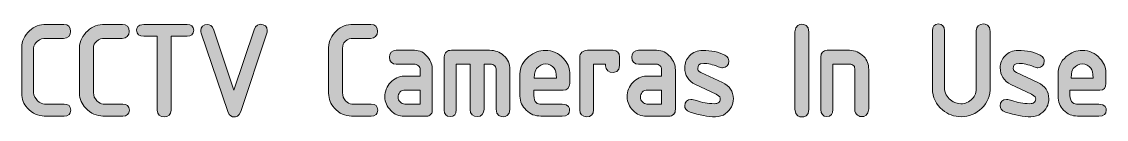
# Model space of a CAD drawing. Header units: inches. Extents: x 29 to 221, y -190 to -34.
# Drawn here: x 28.9 to 220.9, y -163.5 to -147 of the extents above; entities that cross this region are included whole.
import ezdxf

# ---------------------------------------------------------------- set-up
doc = ezdxf.new("R2010")
doc.units = ezdxf.units.IN
doc.header["$MEASUREMENT"] = 0
doc.layers.add('Layer 1', color=7, linetype='Continuous')

# ---------------------------------------------------------------- blocks, each defined once
blk = doc.blocks.new('block 3')
at = {"layer": 'Layer 1', "true_color": 0xffffff}
h = blk.add_hatch(color=7, dxfattribs=at)
h.dxf.hatch_style = 2
edge = h.paths.add_edge_path()
edge.add_spline(control_points=[(32.93, -163.34), (31.87, -163.34), (30.83, -162.9), (29.92, -161.9), (29.29, -161.2), (28.93, -160.36), (28.93, -159.29), (28.93, -159.29), (28.93, -151.19), (28.93, -151.19), (28.93, -150.05), (29.43, -149.08), (30.32, -148.24), (31.14, -147.47), (32.15, -147.11), (33.24, -147.11), (33.24, -147.11), (36.41, -147.11), (36.41, -147.11), (37.13, -147.11), (37.57, -147.6), (37.57, -148.34), (37.57, -149.08), (37.11, -149.58), (36.34, -149.58), (36.34, -149.58), (33.23, -149.58), (33.23, -149.58), (32.75, -149.58), (32.15, -149.7), (31.68, -150.14), (31.35, -150.45), (31.04, -150.77), (31.04, -151.31), (31.04, -151.31), (31.04, -159.2), (31.04, -159.2), (31.04, -159.75), (31.36, -160.22), (31.73, -160.62), (32.11, -161.02), (32.62, -161.22), (32.99, -161.22), (32.99, -161.22), (36.47, -161.22), (36.47, -161.22), (37.18, -161.22), (37.61, -161.58), (37.61, -162.3), (37.61, -163), (37.18, -163.34), (36.46, -163.34), (36.46, -163.34), (32.93, -163.34), (32.93, -163.34)], knot_values=[0, 0, 0, 0, 1, 1, 1, 2, 2, 2, 3, 3, 3, 4, 4, 4, 5, 5, 5, 6, 6, 6, 7, 7, 7, 8, 8, 8, 9, 9, 9, 10, 10, 10, 11, 11, 11, 12, 12, 12, 13, 13, 13, 14, 14, 14, 15, 15, 15, 16, 16, 16, 17, 17, 17, 18, 18, 18, 18], degree=3, periodic=1)
h = blk.add_hatch(color=7, dxfattribs=at)
h.dxf.hatch_style = 2
edge = h.paths.add_edge_path()
edge.add_spline(control_points=[(43.31, -163.34), (42.24, -163.34), (41.13, -162.9), (40.23, -161.9), (39.6, -161.2), (39.16, -160.36), (39.16, -159.29), (39.16, -159.29), (39.16, -151.19), (39.16, -151.19), (39.16, -150.05), (39.73, -149.08), (40.62, -148.24), (41.44, -147.47), (42.53, -147.11), (43.62, -147.11), (43.62, -147.11), (46.78, -147.11), (46.78, -147.11), (47.51, -147.11), (47.95, -147.6), (47.95, -148.34), (47.95, -149.08), (47.49, -149.58), (46.72, -149.58), (46.72, -149.58), (43.61, -149.58), (43.61, -149.58), (43.13, -149.58), (42.63, -149.7), (42.16, -150.14), (41.83, -150.45), (41.63, -150.77), (41.63, -151.31), (41.63, -151.31), (41.63, -159.2), (41.63, -159.2), (41.63, -159.75), (41.84, -160.22), (42.21, -160.62), (42.59, -161.02), (42.99, -161.22), (43.37, -161.22), (43.37, -161.22), (46.84, -161.22), (46.84, -161.22), (47.56, -161.22), (47.99, -161.58), (47.99, -162.3), (47.99, -163), (47.56, -163.34), (46.83, -163.34), (46.83, -163.34), (43.31, -163.34), (43.31, -163.34)], knot_values=[0, 0, 0, 0, 1, 1, 1, 2, 2, 2, 3, 3, 3, 4, 4, 4, 5, 5, 5, 6, 6, 6, 7, 7, 7, 8, 8, 8, 9, 9, 9, 10, 10, 10, 11, 11, 11, 12, 12, 12, 13, 13, 13, 14, 14, 14, 15, 15, 15, 16, 16, 16, 17, 17, 17, 18, 18, 18, 18], degree=3, periodic=1)
h = blk.add_hatch(color=7, dxfattribs=at)
h.dxf.hatch_style = 2
edge = h.paths.add_edge_path()
edge.add_spline(control_points=[(54.15, -163.5), (53.43, -163.5), (52.92, -163.05), (52.92, -162.3), (52.92, -162.3), (52.92, -149.22), (52.92, -149.22), (52.92, -149.22), (50.54, -149.22), (50.54, -149.22), (49.74, -149.22), (49.26, -148.87), (49.26, -148.13), (49.26, -147.8), (49.38, -147.11), (50.56, -147.11), (50.56, -147.11), (58.22, -147.11), (58.22, -147.11), (58.94, -147.11), (59.37, -147.44), (59.37, -148.16), (59.37, -148.88), (58.95, -149.22), (58.24, -149.22), (58.24, -149.22), (55.39, -149.22), (55.39, -149.22), (55.39, -149.22), (55.39, -162.28), (55.39, -162.28), (55.39, -163.05), (54.87, -163.5), (54.15, -163.5)], knot_values=[0, 0, 0, 0, 1, 1, 1, 2, 2, 2, 3, 3, 3, 4, 4, 4, 5, 5, 5, 6, 6, 6, 7, 7, 7, 8, 8, 8, 9, 9, 9, 10, 10, 10, 11, 11, 11, 11], degree=3, periodic=1)
h = blk.add_hatch(color=7, dxfattribs=at)
h.dxf.hatch_style = 2
edge = h.paths.add_edge_path()
edge.add_spline(control_points=[(66.51, -163.5), (66.16, -163.5), (65.67, -163.34), (65.4, -162.55), (65.4, -162.55), (60.72, -148.68), (60.72, -148.68), (60.66, -148.51), (60.63, -148.35), (60.63, -148.21), (60.63, -147.54), (61.09, -147.14), (61.85, -147.14), (62.2, -147.14), (62.67, -147.31), (62.94, -148.13), (62.94, -148.13), (66.49, -158.74), (66.49, -158.74), (66.49, -158.74), (70.09, -148.05), (70.09, -148.05), (70.37, -147.22), (70.91, -147.09), (71.21, -147.09), (71.94, -147.09), (72.38, -147.51), (72.38, -148.22), (72.38, -148.39), (72.34, -148.59), (72.27, -148.82), (72.27, -148.82), (67.71, -162.52), (67.71, -162.52), (67.43, -163.37), (66.84, -163.5), (66.51, -163.5)], knot_values=[0, 0, 0, 0, 1, 1, 1, 2, 2, 2, 3, 3, 3, 4, 4, 4, 5, 5, 5, 6, 6, 6, 7, 7, 7, 8, 8, 8, 9, 9, 9, 10, 10, 10, 11, 11, 11, 12, 12, 12, 12], degree=3, periodic=1)
h = blk.add_hatch(color=7, dxfattribs=at)
h.dxf.hatch_style = 2
edge = h.paths.add_edge_path()
edge.add_spline(control_points=[(87.28, -163.34), (86.21, -163.34), (85.16, -162.9), (84.26, -161.9), (83.63, -161.2), (83.26, -160.36), (83.26, -159.29), (83.26, -159.29), (83.26, -151.19), (83.26, -151.19), (83.26, -150.05), (83.76, -149.08), (84.65, -148.24), (85.47, -147.47), (86.49, -147.11), (87.59, -147.11), (87.59, -147.11), (90.75, -147.11), (90.75, -147.11), (91.48, -147.11), (91.91, -147.6), (91.91, -148.34), (91.91, -149.08), (91.45, -149.58), (90.69, -149.58), (90.69, -149.58), (87.58, -149.58), (87.58, -149.58), (87.1, -149.58), (86.66, -149.7), (86.19, -150.14), (85.86, -150.45), (85.72, -150.77), (85.72, -151.31), (85.72, -151.31), (85.72, -159.2), (85.72, -159.2), (85.72, -159.75), (85.88, -160.22), (86.24, -160.62), (86.62, -161.02), (86.96, -161.22), (87.34, -161.22), (87.34, -161.22), (90.81, -161.22), (90.81, -161.22), (91.53, -161.22), (91.95, -161.58), (91.95, -162.3), (91.95, -163), (91.52, -163.34), (90.8, -163.34), (90.8, -163.34), (87.28, -163.34), (87.28, -163.34)], knot_values=[0, 0, 0, 0, 1, 1, 1, 2, 2, 2, 3, 3, 3, 4, 4, 4, 5, 5, 5, 6, 6, 6, 7, 7, 7, 8, 8, 8, 9, 9, 9, 10, 10, 10, 11, 11, 11, 12, 12, 12, 13, 13, 13, 14, 14, 14, 15, 15, 15, 16, 16, 16, 17, 17, 17, 18, 18, 18, 18], degree=3, periodic=1)
h = blk.add_hatch(color=7, dxfattribs=at)
h.dxf.hatch_style = 2
edge = h.paths.add_edge_path()
edge.add_spline(control_points=[(167.04, -163.5), (166.68, -163.5), (165.81, -163.37), (165.81, -162.13), (165.81, -162.13), (165.81, -148.42), (165.81, -148.42), (165.81, -147.22), (166.68, -147.09), (167.04, -147.09), (167.4, -147.09), (168.27, -147.23), (168.27, -148.46), (168.27, -148.46), (168.27, -162.11), (168.27, -162.11), (168.27, -163.37), (167.4, -163.5), (167.04, -163.5)], knot_values=[0, 0, 0, 0, 1, 1, 1, 2, 2, 2, 3, 3, 3, 4, 4, 4, 5, 5, 5, 6, 6, 6, 6], degree=3, periodic=1)
h = blk.add_hatch(color=7, dxfattribs=at)
h.dxf.hatch_style = 2
edge = h.paths.add_edge_path()
edge.add_spline(control_points=[(195.23, -163.45), (194, -163.45), (192.87, -163.04), (191.91, -162.24), (190.76, -161.28), (190.15, -160.02), (190.15, -158.5), (190.15, -158.5), (190.15, -148.25), (190.15, -148.25), (190.15, -147.49), (190.47, -147.04), (191.17, -147.04), (191.92, -147.04), (192.26, -147.49), (192.26, -148.25), (192.26, -148.25), (192.26, -158.26), (192.26, -158.26), (192.26, -159.25), (192.7, -159.98), (193.35, -160.49), (193.94, -160.95), (194.58, -161.17), (195.19, -161.17), (195.95, -161.17), (196.59, -160.87), (197.21, -160.25), (197.7, -159.77), (197.91, -159.1), (197.91, -158.21), (197.91, -158.21), (197.91, -148.25), (197.91, -148.25), (197.91, -147.49), (198.42, -147.04), (199.15, -147.04), (199.5, -147.04), (200.38, -147.17), (200.38, -148.35), (200.38, -148.35), (200.38, -158.15), (200.38, -158.15), (200.38, -159.72), (199.87, -161), (198.89, -161.93), (197.84, -162.94), (196.6, -163.45), (195.23, -163.45)], knot_values=[0, 0, 0, 0, 1, 1, 1, 2, 2, 2, 3, 3, 3, 4, 4, 4, 5, 5, 5, 6, 6, 6, 7, 7, 7, 8, 8, 8, 9, 9, 9, 10, 10, 10, 11, 11, 11, 12, 12, 12, 13, 13, 13, 14, 14, 14, 15, 15, 15, 16, 16, 16, 16], degree=3, periodic=1)
h = blk.add_hatch(color=7, dxfattribs=at)
h.dxf.hatch_style = 2
edge = h.paths.add_edge_path()
edge.add_spline(control_points=[(96.62, -163.34), (95.73, -163.34), (94.93, -163.06), (94.25, -162.34), (93.57, -161.64), (93.22, -160.86), (93.22, -159.96), (93.22, -158.97), (93.55, -158.06), (94.21, -157.38), (94.86, -156.69), (95.69, -156.28), (96.66, -156.28), (96.66, -156.28), (99.48, -156.28), (99.48, -156.28), (99.48, -156.28), (99.48, -154.94), (99.48, -154.94), (99.48, -154.79), (99.36, -154.66), (99.14, -154.44), (98.91, -154.21), (98.66, -154.16), (98.39, -154.16), (98.39, -154.16), (95.21, -154.16), (95.21, -154.16), (94.48, -154.16), (94.04, -153.65), (94.04, -152.92), (94.04, -152.2), (94.48, -151.69), (95.21, -151.69), (95.21, -151.69), (98.43, -151.69), (98.43, -151.69), (99.44, -151.69), (100.15, -152.1), (100.79, -152.86), (101.4, -153.59), (101.6, -154.39), (101.6, -155.18), (101.6, -155.18), (101.6, -162.13), (101.6, -162.13), (101.6, -162.53), (101.6, -162.77), (101.38, -163.02), (101.14, -163.28), (100.93, -163.34), (100.55, -163.34), (100.55, -163.34), (96.62, -163.34), (96.62, -163.34)], knot_values=[0, 0, 0, 0, 1, 1, 1, 2, 2, 2, 3, 3, 3, 4, 4, 4, 5, 5, 5, 6, 6, 6, 7, 7, 7, 8, 8, 8, 9, 9, 9, 10, 10, 10, 11, 11, 11, 12, 12, 12, 13, 13, 13, 14, 14, 14, 15, 15, 15, 16, 16, 16, 17, 17, 17, 18, 18, 18, 18], degree=3, periodic=1)
edge = h.paths.add_edge_path()
edge.add_spline(control_points=[(96.87, -158.75), (96.41, -158.75), (96.09, -158.86), (95.89, -159.11), (95.66, -159.38), (95.55, -159.66), (95.55, -159.98), (95.55, -160.33), (95.66, -160.63), (95.91, -160.84), (96.16, -161.07), (96.43, -161.22), (96.72, -161.22), (96.72, -161.22), (99.48, -161.22), (99.48, -161.22), (99.48, -161.22), (99.48, -158.75), (99.48, -158.75), (99.48, -158.75), (96.87, -158.75), (96.87, -158.75)], knot_values=[0, 0, 0, 0, 1, 1, 1, 2, 2, 2, 3, 3, 3, 4, 4, 4, 5, 5, 5, 6, 6, 6, 7, 7, 7, 7], degree=3, periodic=1)
h = blk.add_hatch(color=7, dxfattribs=at)
h.dxf.hatch_style = 2
edge = h.paths.add_edge_path()
edge.add_spline(control_points=[(114.16, -163.46), (113.8, -163.46), (112.89, -163.33), (112.89, -162.12), (112.89, -162.12), (112.89, -155.24), (112.89, -155.24), (112.89, -154.87), (112.9, -154.67), (112.69, -154.47), (112.42, -154.22), (112.21, -154.16), (111.81, -154.16), (111.81, -154.16), (110.77, -154.16), (110.77, -154.16), (110.77, -154.16), (110.77, -162.13), (110.77, -162.13), (110.77, -162.94), (110.29, -163.43), (109.58, -163.43), (108.82, -163.43), (108.3, -162.97), (108.3, -162.2), (108.3, -162.2), (108.3, -154.16), (108.3, -154.16), (108.3, -154.16), (105.83, -154.16), (105.83, -154.16), (105.83, -154.16), (105.83, -162.25), (105.83, -162.25), (105.83, -163), (105.49, -163.44), (104.77, -163.44), (104.06, -163.44), (103.72, -163.02), (103.72, -162.3), (103.72, -162.3), (103.72, -152.86), (103.72, -152.86), (103.72, -152.51), (103.86, -152.2), (104.12, -151.95), (104.3, -151.78), (104.59, -151.69), (104.98, -151.69), (104.98, -151.69), (111.76, -151.69), (111.76, -151.69), (112.75, -151.69), (113.56, -152), (114.22, -152.61), (115, -153.31), (115.36, -154.15), (115.36, -155.08), (115.36, -155.08), (115.36, -162.15), (115.36, -162.15), (115.36, -163.33), (114.5, -163.46), (114.16, -163.46)], knot_values=[0, 0, 0, 0, 1, 1, 1, 2, 2, 2, 3, 3, 3, 4, 4, 4, 5, 5, 5, 6, 6, 6, 7, 7, 7, 8, 8, 8, 9, 9, 9, 10, 10, 10, 11, 11, 11, 12, 12, 12, 13, 13, 13, 14, 14, 14, 15, 15, 15, 16, 16, 16, 17, 17, 17, 18, 18, 18, 19, 19, 19, 20, 20, 20, 21, 21, 21, 21], degree=3, periodic=1)
h = blk.add_hatch(color=7, dxfattribs=at)
h.dxf.hatch_style = 2
edge = h.paths.add_edge_path()
edge.add_spline(control_points=[(120.81, -163.34), (119.87, -163.34), (118.94, -163.04), (118.23, -162.29), (117.56, -161.58), (117.12, -160.81), (117.12, -159.83), (117.12, -159.83), (117.12, -155.89), (117.12, -155.89), (117.12, -154.68), (117.72, -153.64), (118.71, -152.81), (119.57, -152.09), (120.58, -151.72), (121.61, -151.72), (122.85, -151.72), (123.96, -152.2), (124.82, -153.15), (125.53, -153.92), (125.94, -154.75), (125.94, -155.62), (125.94, -155.62), (125.94, -157.58), (125.94, -157.58), (125.94, -158.3), (125.48, -158.75), (124.79, -158.75), (124.79, -158.75), (119.59, -158.75), (119.59, -158.75), (119.59, -158.75), (119.59, -159.69), (119.59, -159.69), (119.59, -161.01), (120.26, -161.22), (120.85, -161.22), (120.85, -161.22), (124.61, -161.22), (124.61, -161.22), (125.79, -161.22), (125.92, -161.94), (125.92, -162.29), (125.92, -163), (125.43, -163.34), (124.62, -163.34), (124.62, -163.34), (120.81, -163.34), (120.81, -163.34)], knot_values=[0, 0, 0, 0, 1, 1, 1, 2, 2, 2, 3, 3, 3, 4, 4, 4, 5, 5, 5, 6, 6, 6, 7, 7, 7, 8, 8, 8, 9, 9, 9, 10, 10, 10, 11, 11, 11, 12, 12, 12, 13, 13, 13, 14, 14, 14, 15, 15, 15, 16, 16, 16, 16], degree=3, periodic=1)
edge = h.paths.add_edge_path()
edge.add_spline(control_points=[(123.6, -156.63), (123.56, -155.57), (123.42, -155.21), (123.17, -154.87), (122.81, -154.38), (122.33, -154.1), (121.69, -154.1), (121.07, -154.1), (120.55, -154.42), (120.08, -154.94), (119.91, -155.13), (119.71, -155.57), (119.67, -156.63), (119.67, -156.63), (123.6, -156.63), (123.6, -156.63)], knot_values=[0, 0, 0, 0, 1, 1, 1, 2, 2, 2, 3, 3, 3, 4, 4, 4, 5, 5, 5, 5], degree=3, periodic=1)
h = blk.add_hatch(color=7, dxfattribs=at)
h.dxf.hatch_style = 2
edge = h.paths.add_edge_path()
edge.add_spline(control_points=[(128.91, -163.47), (128.2, -163.47), (127.71, -163), (127.71, -162.22), (127.71, -162.22), (127.71, -152.98), (127.71, -152.98), (127.71, -152.2), (128.28, -151.69), (129.08, -151.69), (129.08, -151.69), (133.58, -151.69), (133.58, -151.69), (134.37, -151.69), (134.76, -152.15), (134.76, -152.85), (134.76, -152.85), (134.76, -154.37), (134.76, -154.37), (134.76, -155.53), (133.85, -155.63), (133.6, -155.63), (132.83, -155.63), (132.29, -155.17), (132.29, -154.42), (132.29, -154.42), (132.29, -154.16), (132.29, -154.16), (132.29, -154.16), (130.17, -154.16), (130.17, -154.16), (130.17, -154.16), (130.17, -162.25), (130.17, -162.25), (130.17, -163.02), (129.66, -163.47), (128.91, -163.47)], knot_values=[0, 0, 0, 0, 1, 1, 1, 2, 2, 2, 3, 3, 3, 4, 4, 4, 5, 5, 5, 6, 6, 6, 7, 7, 7, 8, 8, 8, 9, 9, 9, 10, 10, 10, 11, 11, 11, 12, 12, 12, 12], degree=3, periodic=1)
h = blk.add_hatch(color=7, dxfattribs=at)
h.dxf.hatch_style = 2
edge = h.paths.add_edge_path()
edge.add_spline(control_points=[(139.51, -163.34), (138.62, -163.34), (137.82, -163.06), (137.14, -162.34), (136.46, -161.64), (136.11, -160.86), (136.11, -159.96), (136.11, -158.97), (136.44, -158.06), (137.1, -157.38), (137.75, -156.69), (138.58, -156.28), (139.55, -156.28), (139.55, -156.28), (142.17, -156.28), (142.17, -156.28), (142.17, -156.28), (142.17, -154.94), (142.17, -154.94), (142.17, -154.79), (142.15, -154.66), (141.93, -154.44), (141.7, -154.21), (141.55, -154.16), (141.28, -154.16), (141.28, -154.16), (138.1, -154.16), (138.1, -154.16), (137.37, -154.16), (136.93, -153.65), (136.93, -152.92), (136.93, -152.2), (137.37, -151.69), (138.1, -151.69), (138.1, -151.69), (141.32, -151.69), (141.32, -151.69), (142.33, -151.69), (143.12, -152.1), (143.75, -152.86), (144.37, -153.59), (144.64, -154.39), (144.64, -155.18), (144.64, -155.18), (144.64, -162.13), (144.64, -162.13), (144.64, -162.53), (144.57, -162.77), (144.34, -163.02), (144.11, -163.28), (143.82, -163.34), (143.44, -163.34), (143.44, -163.34), (139.51, -163.34), (139.51, -163.34)], knot_values=[0, 0, 0, 0, 1, 1, 1, 2, 2, 2, 3, 3, 3, 4, 4, 4, 5, 5, 5, 6, 6, 6, 7, 7, 7, 8, 8, 8, 9, 9, 9, 10, 10, 10, 11, 11, 11, 12, 12, 12, 13, 13, 13, 14, 14, 14, 15, 15, 15, 16, 16, 16, 17, 17, 17, 18, 18, 18, 18], degree=3, periodic=1)
edge = h.paths.add_edge_path()
edge.add_spline(control_points=[(139.76, -158.75), (139.31, -158.75), (138.99, -158.86), (138.78, -159.11), (138.55, -159.38), (138.44, -159.66), (138.44, -159.98), (138.44, -160.33), (138.56, -160.63), (138.8, -160.84), (139.05, -161.07), (139.32, -161.22), (139.61, -161.22), (139.61, -161.22), (142.17, -161.22), (142.17, -161.22), (142.17, -161.22), (142.17, -158.75), (142.17, -158.75), (142.17, -158.75), (139.76, -158.75), (139.76, -158.75)], knot_values=[0, 0, 0, 0, 1, 1, 1, 2, 2, 2, 3, 3, 3, 4, 4, 4, 5, 5, 5, 6, 6, 6, 7, 7, 7, 7], degree=3, periodic=1)
h = blk.add_hatch(color=7, dxfattribs=at)
h.dxf.hatch_style = 2
edge = h.paths.add_edge_path()
edge.add_spline(control_points=[(151.72, -163.46), (150.41, -163.46), (148.9, -163.19), (147.25, -162.65), (146.43, -162.39), (146.3, -161.85), (146.3, -161.55), (146.3, -160.82), (146.71, -160.39), (147.39, -160.39), (147.7, -160.39), (148.03, -160.45), (148.36, -160.58), (149.34, -160.96), (150.4, -161.15), (151.5, -161.15), (151.91, -161.15), (152.11, -161.07), (152.21, -161.01), (152.46, -160.85), (152.58, -160.61), (152.58, -160.27), (152.58, -160.16), (152.58, -159.82), (151.84, -159.47), (151.84, -159.47), (148.18, -157.73), (148.18, -157.73), (146.94, -157.13), (146.3, -156.14), (146.3, -154.77), (146.3, -153.97), (146.59, -153.27), (147.15, -152.68), (147.75, -152.04), (148.53, -151.71), (149.46, -151.71), (151.02, -151.71), (152.34, -152), (153.38, -152.56), (153.97, -152.87), (154.09, -153.29), (154.09, -153.58), (154.09, -154.34), (153.67, -154.79), (152.98, -154.79), (152.8, -154.79), (152.57, -154.73), (152.24, -154.61), (151.25, -154.22), (150.38, -154.02), (149.67, -154.02), (148.74, -154.02), (148.61, -154.44), (148.61, -154.89), (148.61, -155.12), (148.67, -155.4), (149.16, -155.63), (149.16, -155.63), (152.97, -157.42), (152.97, -157.42), (154.25, -158), (154.9, -158.96), (154.9, -160.28), (154.9, -161.32), (154.43, -162.21), (153.51, -162.91), (153.03, -163.28), (152.43, -163.46), (151.72, -163.46)], knot_values=[0, 0, 0, 0, 1, 1, 1, 2, 2, 2, 3, 3, 3, 4, 4, 4, 5, 5, 5, 6, 6, 6, 7, 7, 7, 8, 8, 8, 9, 9, 9, 10, 10, 10, 11, 11, 11, 12, 12, 12, 13, 13, 13, 14, 14, 14, 15, 15, 15, 16, 16, 16, 17, 17, 17, 18, 18, 18, 19, 19, 19, 20, 20, 20, 21, 21, 21, 22, 22, 22, 23, 23, 23, 23], degree=3, periodic=1)
h = blk.add_hatch(color=7, dxfattribs=at)
h.dxf.hatch_style = 2
edge = h.paths.add_edge_path()
edge.add_spline(control_points=[(177.65, -163.43), (177.3, -163.43), (176.39, -163.29), (176.39, -162.02), (176.39, -162.02), (176.39, -155.23), (176.39, -155.23), (176.39, -154.84), (176.4, -154.62), (176.22, -154.46), (175.97, -154.22), (175.81, -154.16), (175.53, -154.16), (175.53, -154.16), (172.51, -154.16), (172.51, -154.16), (172.51, -154.16), (172.51, -162.15), (172.51, -162.15), (172.51, -162.94), (172.16, -163.42), (171.46, -163.42), (170.75, -163.42), (170.39, -162.95), (170.39, -162.16), (170.39, -162.16), (170.39, -152.89), (170.39, -152.89), (170.39, -152.15), (170.77, -151.69), (171.5, -151.69), (171.5, -151.69), (175.48, -151.69), (175.48, -151.69), (176.42, -151.69), (177.25, -152.08), (178, -152.82), (178.58, -153.4), (178.86, -154.17), (178.86, -155.1), (178.86, -155.1), (178.86, -162.04), (178.86, -162.04), (178.86, -163.29), (177.99, -163.43), (177.65, -163.43)], knot_values=[0, 0, 0, 0, 1, 1, 1, 2, 2, 2, 3, 3, 3, 4, 4, 4, 5, 5, 5, 6, 6, 6, 7, 7, 7, 8, 8, 8, 9, 9, 9, 10, 10, 10, 11, 11, 11, 12, 12, 12, 13, 13, 13, 14, 14, 14, 15, 15, 15, 15], degree=3, periodic=1)
h = blk.add_hatch(color=7, dxfattribs=at)
h.dxf.hatch_style = 2
edge = h.paths.add_edge_path()
edge.add_spline(control_points=[(207.56, -163.46), (206.25, -163.46), (204.74, -163.19), (203.09, -162.65), (202.27, -162.39), (202.14, -161.85), (202.14, -161.55), (202.14, -160.82), (202.55, -160.39), (203.23, -160.39), (203.54, -160.39), (203.87, -160.45), (204.2, -160.58), (205.18, -160.96), (206.24, -161.15), (207.34, -161.15), (207.75, -161.15), (207.95, -161.07), (208.05, -161.01), (208.3, -160.85), (208.42, -160.61), (208.42, -160.27), (208.42, -160.16), (208.42, -159.82), (207.69, -159.47), (207.69, -159.47), (204.03, -157.73), (204.03, -157.73), (202.78, -157.13), (202.14, -156.14), (202.14, -154.77), (202.14, -153.97), (202.43, -153.27), (202.99, -152.68), (203.6, -152.04), (204.37, -151.71), (205.3, -151.71), (206.86, -151.71), (208.18, -152), (209.22, -152.56), (209.81, -152.87), (209.93, -153.29), (209.93, -153.58), (209.93, -154.34), (209.52, -154.79), (208.82, -154.79), (208.64, -154.79), (208.41, -154.73), (208.09, -154.61), (207.09, -154.22), (206.22, -154.02), (205.51, -154.02), (204.58, -154.02), (204.45, -154.44), (204.45, -154.89), (204.45, -155.12), (204.52, -155.4), (205, -155.63), (205, -155.63), (208.81, -157.42), (208.81, -157.42), (210.09, -158), (210.74, -158.96), (210.74, -160.28), (210.74, -161.32), (210.27, -162.21), (209.35, -162.91), (208.87, -163.28), (208.27, -163.46), (207.56, -163.46)], knot_values=[0, 0, 0, 0, 1, 1, 1, 2, 2, 2, 3, 3, 3, 4, 4, 4, 5, 5, 5, 6, 6, 6, 7, 7, 7, 8, 8, 8, 9, 9, 9, 10, 10, 10, 11, 11, 11, 12, 12, 12, 13, 13, 13, 14, 14, 14, 15, 15, 15, 16, 16, 16, 17, 17, 17, 18, 18, 18, 19, 19, 19, 20, 20, 20, 21, 21, 21, 22, 22, 22, 23, 23, 23, 23], degree=3, periodic=1)
h = blk.add_hatch(color=7, dxfattribs=at)
h.dxf.hatch_style = 2
edge = h.paths.add_edge_path()
edge.add_spline(control_points=[(215.82, -163.34), (214.87, -163.34), (214.06, -163.04), (213.35, -162.29), (212.68, -161.58), (212.37, -160.81), (212.37, -159.83), (212.37, -159.83), (212.37, -155.89), (212.37, -155.89), (212.37, -154.68), (212.85, -153.64), (213.84, -152.81), (214.7, -152.09), (215.64, -151.72), (216.68, -151.72), (217.91, -151.72), (218.94, -152.2), (219.8, -153.15), (220.51, -153.92), (220.84, -154.75), (220.84, -155.62), (220.84, -155.62), (220.84, -157.58), (220.84, -157.58), (220.84, -158.3), (220.48, -158.75), (219.79, -158.75), (219.79, -158.75), (214.49, -158.75), (214.49, -158.75), (214.49, -158.75), (214.49, -159.69), (214.49, -159.69), (214.49, -161.01), (215.26, -161.22), (215.86, -161.22), (215.86, -161.22), (219.61, -161.22), (219.61, -161.22), (220.79, -161.22), (220.92, -161.94), (220.92, -162.29), (220.92, -163), (220.43, -163.34), (219.62, -163.34), (219.62, -163.34), (215.82, -163.34), (215.82, -163.34)], knot_values=[0, 0, 0, 0, 1, 1, 1, 2, 2, 2, 3, 3, 3, 4, 4, 4, 5, 5, 5, 6, 6, 6, 7, 7, 7, 8, 8, 8, 9, 9, 9, 10, 10, 10, 11, 11, 11, 12, 12, 12, 13, 13, 13, 14, 14, 14, 15, 15, 15, 16, 16, 16, 16], degree=3, periodic=1)
edge = h.paths.add_edge_path()
edge.add_spline(control_points=[(218.6, -156.63), (218.56, -155.57), (218.42, -155.21), (218.17, -154.87), (217.81, -154.38), (217.33, -154.1), (216.69, -154.1), (216.08, -154.1), (215.55, -154.42), (215.08, -154.94), (214.91, -155.13), (214.71, -155.57), (214.67, -156.63), (214.67, -156.63), (218.6, -156.63), (218.6, -156.63)], knot_values=[0, 0, 0, 0, 1, 1, 1, 2, 2, 2, 3, 3, 3, 4, 4, 4, 5, 5, 5, 5], degree=3, periodic=1)
at = {"layer": 'Layer 1', "lineweight": 0}
for points, knots in [([(32.93, -163.34), (31.87, -163.34), (30.83, -162.9), (29.92, -161.9), (29.29, -161.2), (28.93, -160.36), (28.93, -159.29), (28.93, -159.29), (28.93, -151.19), (28.93, -151.19), (28.93, -150.05), (29.43, -149.08), (30.32, -148.24), (31.14, -147.47), (32.15, -147.11), (33.24, -147.11), (33.24, -147.11), (36.41, -147.11), (36.41, -147.11), (37.13, -147.11), (37.57, -147.6), (37.57, -148.34), (37.57, -149.08), (37.11, -149.58), (36.34, -149.58), (36.34, -149.58), (33.23, -149.58), (33.23, -149.58), (32.75, -149.58), (32.15, -149.7), (31.68, -150.14), (31.35, -150.45), (31.04, -150.77), (31.04, -151.31), (31.04, -151.31), (31.04, -159.2), (31.04, -159.2), (31.04, -159.75), (31.36, -160.22), (31.73, -160.62), (32.11, -161.02), (32.62, -161.22), (32.99, -161.22), (32.99, -161.22), (36.47, -161.22), (36.47, -161.22), (37.18, -161.22), (37.61, -161.58), (37.61, -162.3), (37.61, -163), (37.18, -163.34), (36.46, -163.34), (36.46, -163.34), (32.93, -163.34), (32.93, -163.34)], [0, 0, 0, 0, 1, 1, 1, 2, 2, 2, 3, 3, 3, 4, 4, 4, 5, 5, 5, 6, 6, 6, 7, 7, 7, 8, 8, 8, 9, 9, 9, 10, 10, 10, 11, 11, 11, 12, 12, 12, 13, 13, 13, 14, 14, 14, 15, 15, 15, 16, 16, 16, 17, 17, 17, 18, 18, 18, 18]), ([(43.31, -163.34), (42.24, -163.34), (41.13, -162.9), (40.23, -161.9), (39.6, -161.2), (39.16, -160.36), (39.16, -159.29), (39.16, -159.29), (39.16, -151.19), (39.16, -151.19), (39.16, -150.05), (39.73, -149.08), (40.62, -148.24), (41.44, -147.47), (42.53, -147.11), (43.62, -147.11), (43.62, -147.11), (46.78, -147.11), (46.78, -147.11), (47.51, -147.11), (47.95, -147.6), (47.95, -148.34), (47.95, -149.08), (47.49, -149.58), (46.72, -149.58), (46.72, -149.58), (43.61, -149.58), (43.61, -149.58), (43.13, -149.58), (42.63, -149.7), (42.16, -150.14), (41.83, -150.45), (41.63, -150.77), (41.63, -151.31), (41.63, -151.31), (41.63, -159.2), (41.63, -159.2), (41.63, -159.75), (41.84, -160.22), (42.21, -160.62), (42.59, -161.02), (42.99, -161.22), (43.37, -161.22), (43.37, -161.22), (46.84, -161.22), (46.84, -161.22), (47.56, -161.22), (47.99, -161.58), (47.99, -162.3), (47.99, -163), (47.56, -163.34), (46.83, -163.34), (46.83, -163.34), (43.31, -163.34), (43.31, -163.34)], [0, 0, 0, 0, 1, 1, 1, 2, 2, 2, 3, 3, 3, 4, 4, 4, 5, 5, 5, 6, 6, 6, 7, 7, 7, 8, 8, 8, 9, 9, 9, 10, 10, 10, 11, 11, 11, 12, 12, 12, 13, 13, 13, 14, 14, 14, 15, 15, 15, 16, 16, 16, 17, 17, 17, 18, 18, 18, 18]), ([(54.15, -163.5), (53.43, -163.5), (52.92, -163.05), (52.92, -162.3), (52.92, -162.3), (52.92, -149.22), (52.92, -149.22), (52.92, -149.22), (50.54, -149.22), (50.54, -149.22), (49.74, -149.22), (49.26, -148.87), (49.26, -148.13), (49.26, -147.8), (49.38, -147.11), (50.56, -147.11), (50.56, -147.11), (58.22, -147.11), (58.22, -147.11), (58.94, -147.11), (59.37, -147.44), (59.37, -148.16), (59.37, -148.88), (58.95, -149.22), (58.24, -149.22), (58.24, -149.22), (55.39, -149.22), (55.39, -149.22), (55.39, -149.22), (55.39, -162.28), (55.39, -162.28), (55.39, -163.05), (54.87, -163.5), (54.15, -163.5)], [0, 0, 0, 0, 1, 1, 1, 2, 2, 2, 3, 3, 3, 4, 4, 4, 5, 5, 5, 6, 6, 6, 7, 7, 7, 8, 8, 8, 9, 9, 9, 10, 10, 10, 11, 11, 11, 11]), ([(66.51, -163.5), (66.16, -163.5), (65.67, -163.34), (65.4, -162.55), (65.4, -162.55), (60.72, -148.68), (60.72, -148.68), (60.66, -148.51), (60.63, -148.35), (60.63, -148.21), (60.63, -147.54), (61.09, -147.14), (61.85, -147.14), (62.2, -147.14), (62.67, -147.31), (62.94, -148.13), (62.94, -148.13), (66.49, -158.74), (66.49, -158.74), (66.49, -158.74), (70.09, -148.05), (70.09, -148.05), (70.37, -147.22), (70.91, -147.09), (71.21, -147.09), (71.94, -147.09), (72.38, -147.51), (72.38, -148.22), (72.38, -148.39), (72.34, -148.59), (72.27, -148.82), (72.27, -148.82), (67.71, -162.52), (67.71, -162.52), (67.43, -163.37), (66.84, -163.5), (66.51, -163.5)], [0, 0, 0, 0, 1, 1, 1, 2, 2, 2, 3, 3, 3, 4, 4, 4, 5, 5, 5, 6, 6, 6, 7, 7, 7, 8, 8, 8, 9, 9, 9, 10, 10, 10, 11, 11, 11, 12, 12, 12, 12]), ([(87.28, -163.34), (86.21, -163.34), (85.16, -162.9), (84.26, -161.9), (83.63, -161.2), (83.26, -160.36), (83.26, -159.29), (83.26, -159.29), (83.26, -151.19), (83.26, -151.19), (83.26, -150.05), (83.76, -149.08), (84.65, -148.24), (85.47, -147.47), (86.49, -147.11), (87.59, -147.11), (87.59, -147.11), (90.75, -147.11), (90.75, -147.11), (91.48, -147.11), (91.91, -147.6), (91.91, -148.34), (91.91, -149.08), (91.45, -149.58), (90.69, -149.58), (90.69, -149.58), (87.58, -149.58), (87.58, -149.58), (87.1, -149.58), (86.66, -149.7), (86.19, -150.14), (85.86, -150.45), (85.72, -150.77), (85.72, -151.31), (85.72, -151.31), (85.72, -159.2), (85.72, -159.2), (85.72, -159.75), (85.88, -160.22), (86.24, -160.62), (86.62, -161.02), (86.96, -161.22), (87.34, -161.22), (87.34, -161.22), (90.81, -161.22), (90.81, -161.22), (91.53, -161.22), (91.95, -161.58), (91.95, -162.3), (91.95, -163), (91.52, -163.34), (90.8, -163.34), (90.8, -163.34), (87.28, -163.34), (87.28, -163.34)], [0, 0, 0, 0, 1, 1, 1, 2, 2, 2, 3, 3, 3, 4, 4, 4, 5, 5, 5, 6, 6, 6, 7, 7, 7, 8, 8, 8, 9, 9, 9, 10, 10, 10, 11, 11, 11, 12, 12, 12, 13, 13, 13, 14, 14, 14, 15, 15, 15, 16, 16, 16, 17, 17, 17, 18, 18, 18, 18]), ([(167.04, -163.5), (166.68, -163.5), (165.81, -163.37), (165.81, -162.13), (165.81, -162.13), (165.81, -148.42), (165.81, -148.42), (165.81, -147.22), (166.68, -147.09), (167.04, -147.09), (167.4, -147.09), (168.27, -147.23), (168.27, -148.46), (168.27, -148.46), (168.27, -162.11), (168.27, -162.11), (168.27, -163.37), (167.4, -163.5), (167.04, -163.5)], [0, 0, 0, 0, 1, 1, 1, 2, 2, 2, 3, 3, 3, 4, 4, 4, 5, 5, 5, 6, 6, 6, 6]), ([(195.23, -163.45), (194, -163.45), (192.87, -163.04), (191.91, -162.24), (190.76, -161.28), (190.15, -160.02), (190.15, -158.5), (190.15, -158.5), (190.15, -148.25), (190.15, -148.25), (190.15, -147.49), (190.47, -147.04), (191.17, -147.04), (191.92, -147.04), (192.26, -147.49), (192.26, -148.25), (192.26, -148.25), (192.26, -158.26), (192.26, -158.26), (192.26, -159.25), (192.7, -159.98), (193.35, -160.49), (193.94, -160.95), (194.58, -161.17), (195.19, -161.17), (195.95, -161.17), (196.59, -160.87), (197.21, -160.25), (197.7, -159.77), (197.91, -159.1), (197.91, -158.21), (197.91, -158.21), (197.91, -148.25), (197.91, -148.25), (197.91, -147.49), (198.42, -147.04), (199.15, -147.04), (199.5, -147.04), (200.38, -147.17), (200.38, -148.35), (200.38, -148.35), (200.38, -158.15), (200.38, -158.15), (200.38, -159.72), (199.87, -161), (198.89, -161.93), (197.84, -162.94), (196.6, -163.45), (195.23, -163.45)], [0, 0, 0, 0, 1, 1, 1, 2, 2, 2, 3, 3, 3, 4, 4, 4, 5, 5, 5, 6, 6, 6, 7, 7, 7, 8, 8, 8, 9, 9, 9, 10, 10, 10, 11, 11, 11, 12, 12, 12, 13, 13, 13, 14, 14, 14, 15, 15, 15, 16, 16, 16, 16]), ([(96.62, -163.34), (95.73, -163.34), (94.93, -163.06), (94.25, -162.34), (93.57, -161.64), (93.22, -160.86), (93.22, -159.96), (93.22, -158.97), (93.55, -158.06), (94.21, -157.38), (94.86, -156.69), (95.69, -156.28), (96.66, -156.28), (96.66, -156.28), (99.48, -156.28), (99.48, -156.28), (99.48, -156.28), (99.48, -154.94), (99.48, -154.94), (99.48, -154.79), (99.36, -154.66), (99.14, -154.44), (98.91, -154.21), (98.66, -154.16), (98.39, -154.16), (98.39, -154.16), (95.21, -154.16), (95.21, -154.16), (94.48, -154.16), (94.04, -153.65), (94.04, -152.92), (94.04, -152.2), (94.48, -151.69), (95.21, -151.69), (95.21, -151.69), (98.43, -151.69), (98.43, -151.69), (99.44, -151.69), (100.15, -152.1), (100.79, -152.86), (101.4, -153.59), (101.6, -154.39), (101.6, -155.18), (101.6, -155.18), (101.6, -162.13), (101.6, -162.13), (101.6, -162.53), (101.6, -162.77), (101.38, -163.02), (101.14, -163.28), (100.93, -163.34), (100.55, -163.34), (100.55, -163.34), (96.62, -163.34), (96.62, -163.34)], [0, 0, 0, 0, 1, 1, 1, 2, 2, 2, 3, 3, 3, 4, 4, 4, 5, 5, 5, 6, 6, 6, 7, 7, 7, 8, 8, 8, 9, 9, 9, 10, 10, 10, 11, 11, 11, 12, 12, 12, 13, 13, 13, 14, 14, 14, 15, 15, 15, 16, 16, 16, 17, 17, 17, 18, 18, 18, 18]), ([(114.16, -163.46), (113.8, -163.46), (112.89, -163.33), (112.89, -162.12), (112.89, -162.12), (112.89, -155.24), (112.89, -155.24), (112.89, -154.87), (112.9, -154.67), (112.69, -154.47), (112.42, -154.22), (112.21, -154.16), (111.81, -154.16), (111.81, -154.16), (110.77, -154.16), (110.77, -154.16), (110.77, -154.16), (110.77, -162.13), (110.77, -162.13), (110.77, -162.94), (110.29, -163.43), (109.58, -163.43), (108.82, -163.43), (108.3, -162.97), (108.3, -162.2), (108.3, -162.2), (108.3, -154.16), (108.3, -154.16), (108.3, -154.16), (105.83, -154.16), (105.83, -154.16), (105.83, -154.16), (105.83, -162.25), (105.83, -162.25), (105.83, -163), (105.49, -163.44), (104.77, -163.44), (104.06, -163.44), (103.72, -163.02), (103.72, -162.3), (103.72, -162.3), (103.72, -152.86), (103.72, -152.86), (103.72, -152.51), (103.86, -152.2), (104.12, -151.95), (104.3, -151.78), (104.59, -151.69), (104.98, -151.69), (104.98, -151.69), (111.76, -151.69), (111.76, -151.69), (112.75, -151.69), (113.56, -152), (114.22, -152.61), (115, -153.31), (115.36, -154.15), (115.36, -155.08), (115.36, -155.08), (115.36, -162.15), (115.36, -162.15), (115.36, -163.33), (114.5, -163.46), (114.16, -163.46)], [0, 0, 0, 0, 1, 1, 1, 2, 2, 2, 3, 3, 3, 4, 4, 4, 5, 5, 5, 6, 6, 6, 7, 7, 7, 8, 8, 8, 9, 9, 9, 10, 10, 10, 11, 11, 11, 12, 12, 12, 13, 13, 13, 14, 14, 14, 15, 15, 15, 16, 16, 16, 17, 17, 17, 18, 18, 18, 19, 19, 19, 20, 20, 20, 21, 21, 21, 21]), ([(120.81, -163.34), (119.87, -163.34), (118.94, -163.04), (118.23, -162.29), (117.56, -161.58), (117.12, -160.81), (117.12, -159.83), (117.12, -159.83), (117.12, -155.89), (117.12, -155.89), (117.12, -154.68), (117.72, -153.64), (118.71, -152.81), (119.57, -152.09), (120.58, -151.72), (121.61, -151.72), (122.85, -151.72), (123.96, -152.2), (124.82, -153.15), (125.53, -153.92), (125.94, -154.75), (125.94, -155.62), (125.94, -155.62), (125.94, -157.58), (125.94, -157.58), (125.94, -158.3), (125.48, -158.75), (124.79, -158.75), (124.79, -158.75), (119.59, -158.75), (119.59, -158.75), (119.59, -158.75), (119.59, -159.69), (119.59, -159.69), (119.59, -161.01), (120.26, -161.22), (120.85, -161.22), (120.85, -161.22), (124.61, -161.22), (124.61, -161.22), (125.79, -161.22), (125.92, -161.94), (125.92, -162.29), (125.92, -163), (125.43, -163.34), (124.62, -163.34), (124.62, -163.34), (120.81, -163.34), (120.81, -163.34)], [0, 0, 0, 0, 1, 1, 1, 2, 2, 2, 3, 3, 3, 4, 4, 4, 5, 5, 5, 6, 6, 6, 7, 7, 7, 8, 8, 8, 9, 9, 9, 10, 10, 10, 11, 11, 11, 12, 12, 12, 13, 13, 13, 14, 14, 14, 15, 15, 15, 16, 16, 16, 16]), ([(128.91, -163.47), (128.2, -163.47), (127.71, -163), (127.71, -162.22), (127.71, -162.22), (127.71, -152.98), (127.71, -152.98), (127.71, -152.2), (128.28, -151.69), (129.08, -151.69), (129.08, -151.69), (133.58, -151.69), (133.58, -151.69), (134.37, -151.69), (134.76, -152.15), (134.76, -152.85), (134.76, -152.85), (134.76, -154.37), (134.76, -154.37), (134.76, -155.53), (133.85, -155.63), (133.6, -155.63), (132.83, -155.63), (132.29, -155.17), (132.29, -154.42), (132.29, -154.42), (132.29, -154.16), (132.29, -154.16), (132.29, -154.16), (130.17, -154.16), (130.17, -154.16), (130.17, -154.16), (130.17, -162.25), (130.17, -162.25), (130.17, -163.02), (129.66, -163.47), (128.91, -163.47)], [0, 0, 0, 0, 1, 1, 1, 2, 2, 2, 3, 3, 3, 4, 4, 4, 5, 5, 5, 6, 6, 6, 7, 7, 7, 8, 8, 8, 9, 9, 9, 10, 10, 10, 11, 11, 11, 12, 12, 12, 12]), ([(139.51, -163.34), (138.62, -163.34), (137.82, -163.06), (137.14, -162.34), (136.46, -161.64), (136.11, -160.86), (136.11, -159.96), (136.11, -158.97), (136.44, -158.06), (137.1, -157.38), (137.75, -156.69), (138.58, -156.28), (139.55, -156.28), (139.55, -156.28), (142.17, -156.28), (142.17, -156.28), (142.17, -156.28), (142.17, -154.94), (142.17, -154.94), (142.17, -154.79), (142.15, -154.66), (141.93, -154.44), (141.7, -154.21), (141.55, -154.16), (141.28, -154.16), (141.28, -154.16), (138.1, -154.16), (138.1, -154.16), (137.37, -154.16), (136.93, -153.65), (136.93, -152.92), (136.93, -152.2), (137.37, -151.69), (138.1, -151.69), (138.1, -151.69), (141.32, -151.69), (141.32, -151.69), (142.33, -151.69), (143.12, -152.1), (143.75, -152.86), (144.37, -153.59), (144.64, -154.39), (144.64, -155.18), (144.64, -155.18), (144.64, -162.13), (144.64, -162.13), (144.64, -162.53), (144.57, -162.77), (144.34, -163.02), (144.11, -163.28), (143.82, -163.34), (143.44, -163.34), (143.44, -163.34), (139.51, -163.34), (139.51, -163.34)], [0, 0, 0, 0, 1, 1, 1, 2, 2, 2, 3, 3, 3, 4, 4, 4, 5, 5, 5, 6, 6, 6, 7, 7, 7, 8, 8, 8, 9, 9, 9, 10, 10, 10, 11, 11, 11, 12, 12, 12, 13, 13, 13, 14, 14, 14, 15, 15, 15, 16, 16, 16, 17, 17, 17, 18, 18, 18, 18]), ([(151.72, -163.46), (150.41, -163.46), (148.9, -163.19), (147.25, -162.65), (146.43, -162.39), (146.3, -161.85), (146.3, -161.55), (146.3, -160.82), (146.71, -160.39), (147.39, -160.39), (147.7, -160.39), (148.03, -160.45), (148.36, -160.58), (149.34, -160.96), (150.4, -161.15), (151.5, -161.15), (151.91, -161.15), (152.11, -161.07), (152.21, -161.01), (152.46, -160.85), (152.58, -160.61), (152.58, -160.27), (152.58, -160.16), (152.58, -159.82), (151.84, -159.47), (151.84, -159.47), (148.18, -157.73), (148.18, -157.73), (146.94, -157.13), (146.3, -156.14), (146.3, -154.77), (146.3, -153.97), (146.59, -153.27), (147.15, -152.68), (147.75, -152.04), (148.53, -151.71), (149.46, -151.71), (151.02, -151.71), (152.34, -152), (153.38, -152.56), (153.97, -152.87), (154.09, -153.29), (154.09, -153.58), (154.09, -154.34), (153.67, -154.79), (152.98, -154.79), (152.8, -154.79), (152.57, -154.73), (152.24, -154.61), (151.25, -154.22), (150.38, -154.02), (149.67, -154.02), (148.74, -154.02), (148.61, -154.44), (148.61, -154.89), (148.61, -155.12), (148.67, -155.4), (149.16, -155.63), (149.16, -155.63), (152.97, -157.42), (152.97, -157.42), (154.25, -158), (154.9, -158.96), (154.9, -160.28), (154.9, -161.32), (154.43, -162.21), (153.51, -162.91), (153.03, -163.28), (152.43, -163.46), (151.72, -163.46)], [0, 0, 0, 0, 1, 1, 1, 2, 2, 2, 3, 3, 3, 4, 4, 4, 5, 5, 5, 6, 6, 6, 7, 7, 7, 8, 8, 8, 9, 9, 9, 10, 10, 10, 11, 11, 11, 12, 12, 12, 13, 13, 13, 14, 14, 14, 15, 15, 15, 16, 16, 16, 17, 17, 17, 18, 18, 18, 19, 19, 19, 20, 20, 20, 21, 21, 21, 22, 22, 22, 23, 23, 23, 23]), ([(177.65, -163.43), (177.3, -163.43), (176.39, -163.29), (176.39, -162.02), (176.39, -162.02), (176.39, -155.23), (176.39, -155.23), (176.39, -154.84), (176.4, -154.62), (176.22, -154.46), (175.97, -154.22), (175.81, -154.16), (175.53, -154.16), (175.53, -154.16), (172.51, -154.16), (172.51, -154.16), (172.51, -154.16), (172.51, -162.15), (172.51, -162.15), (172.51, -162.94), (172.16, -163.42), (171.46, -163.42), (170.75, -163.42), (170.39, -162.95), (170.39, -162.16), (170.39, -162.16), (170.39, -152.89), (170.39, -152.89), (170.39, -152.15), (170.77, -151.69), (171.5, -151.69), (171.5, -151.69), (175.48, -151.69), (175.48, -151.69), (176.42, -151.69), (177.25, -152.08), (178, -152.82), (178.58, -153.4), (178.86, -154.17), (178.86, -155.1), (178.86, -155.1), (178.86, -162.04), (178.86, -162.04), (178.86, -163.29), (177.99, -163.43), (177.65, -163.43)], [0, 0, 0, 0, 1, 1, 1, 2, 2, 2, 3, 3, 3, 4, 4, 4, 5, 5, 5, 6, 6, 6, 7, 7, 7, 8, 8, 8, 9, 9, 9, 10, 10, 10, 11, 11, 11, 12, 12, 12, 13, 13, 13, 14, 14, 14, 15, 15, 15, 15]), ([(207.56, -163.46), (206.25, -163.46), (204.74, -163.19), (203.09, -162.65), (202.27, -162.39), (202.14, -161.85), (202.14, -161.55), (202.14, -160.82), (202.55, -160.39), (203.23, -160.39), (203.54, -160.39), (203.87, -160.45), (204.2, -160.58), (205.18, -160.96), (206.24, -161.15), (207.34, -161.15), (207.75, -161.15), (207.95, -161.07), (208.05, -161.01), (208.3, -160.85), (208.42, -160.61), (208.42, -160.27), (208.42, -160.16), (208.42, -159.82), (207.69, -159.47), (207.69, -159.47), (204.03, -157.73), (204.03, -157.73), (202.78, -157.13), (202.14, -156.14), (202.14, -154.77), (202.14, -153.97), (202.43, -153.27), (202.99, -152.68), (203.6, -152.04), (204.37, -151.71), (205.3, -151.71), (206.86, -151.71), (208.18, -152), (209.22, -152.56), (209.81, -152.87), (209.93, -153.29), (209.93, -153.58), (209.93, -154.34), (209.52, -154.79), (208.82, -154.79), (208.64, -154.79), (208.41, -154.73), (208.09, -154.61), (207.09, -154.22), (206.22, -154.02), (205.51, -154.02), (204.58, -154.02), (204.45, -154.44), (204.45, -154.89), (204.45, -155.12), (204.52, -155.4), (205, -155.63), (205, -155.63), (208.81, -157.42), (208.81, -157.42), (210.09, -158), (210.74, -158.96), (210.74, -160.28), (210.74, -161.32), (210.27, -162.21), (209.35, -162.91), (208.87, -163.28), (208.27, -163.46), (207.56, -163.46)], [0, 0, 0, 0, 1, 1, 1, 2, 2, 2, 3, 3, 3, 4, 4, 4, 5, 5, 5, 6, 6, 6, 7, 7, 7, 8, 8, 8, 9, 9, 9, 10, 10, 10, 11, 11, 11, 12, 12, 12, 13, 13, 13, 14, 14, 14, 15, 15, 15, 16, 16, 16, 17, 17, 17, 18, 18, 18, 19, 19, 19, 20, 20, 20, 21, 21, 21, 22, 22, 22, 23, 23, 23, 23]), ([(215.82, -163.34), (214.87, -163.34), (214.06, -163.04), (213.35, -162.29), (212.68, -161.58), (212.37, -160.81), (212.37, -159.83), (212.37, -159.83), (212.37, -155.89), (212.37, -155.89), (212.37, -154.68), (212.85, -153.64), (213.84, -152.81), (214.7, -152.09), (215.64, -151.72), (216.68, -151.72), (217.91, -151.72), (218.94, -152.2), (219.8, -153.15), (220.51, -153.92), (220.84, -154.75), (220.84, -155.62), (220.84, -155.62), (220.84, -157.58), (220.84, -157.58), (220.84, -158.3), (220.48, -158.75), (219.79, -158.75), (219.79, -158.75), (214.49, -158.75), (214.49, -158.75), (214.49, -158.75), (214.49, -159.69), (214.49, -159.69), (214.49, -161.01), (215.26, -161.22), (215.86, -161.22), (215.86, -161.22), (219.61, -161.22), (219.61, -161.22), (220.79, -161.22), (220.92, -161.94), (220.92, -162.29), (220.92, -163), (220.43, -163.34), (219.62, -163.34), (219.62, -163.34), (215.82, -163.34), (215.82, -163.34)], [0, 0, 0, 0, 1, 1, 1, 2, 2, 2, 3, 3, 3, 4, 4, 4, 5, 5, 5, 6, 6, 6, 7, 7, 7, 8, 8, 8, 9, 9, 9, 10, 10, 10, 11, 11, 11, 12, 12, 12, 13, 13, 13, 14, 14, 14, 15, 15, 15, 16, 16, 16, 16]), ([(123.6, -156.63), (123.56, -155.57), (123.42, -155.21), (123.17, -154.87), (122.81, -154.38), (122.33, -154.1), (121.69, -154.1), (121.07, -154.1), (120.55, -154.42), (120.08, -154.94), (119.91, -155.13), (119.71, -155.57), (119.67, -156.63), (119.67, -156.63), (123.6, -156.63), (123.6, -156.63)], [0, 0, 0, 0, 1, 1, 1, 2, 2, 2, 3, 3, 3, 4, 4, 4, 5, 5, 5, 5]), ([(218.6, -156.63), (218.56, -155.57), (218.42, -155.21), (218.17, -154.87), (217.81, -154.38), (217.33, -154.1), (216.69, -154.1), (216.08, -154.1), (215.55, -154.42), (215.08, -154.94), (214.91, -155.13), (214.71, -155.57), (214.67, -156.63), (214.67, -156.63), (218.6, -156.63), (218.6, -156.63)], [0, 0, 0, 0, 1, 1, 1, 2, 2, 2, 3, 3, 3, 4, 4, 4, 5, 5, 5, 5]), ([(96.87, -158.75), (96.41, -158.75), (96.09, -158.86), (95.89, -159.11), (95.66, -159.38), (95.55, -159.66), (95.55, -159.98), (95.55, -160.33), (95.66, -160.63), (95.91, -160.84), (96.16, -161.07), (96.43, -161.22), (96.72, -161.22), (96.72, -161.22), (99.48, -161.22), (99.48, -161.22), (99.48, -161.22), (99.48, -158.75), (99.48, -158.75), (99.48, -158.75), (96.87, -158.75), (96.87, -158.75)], [0, 0, 0, 0, 1, 1, 1, 2, 2, 2, 3, 3, 3, 4, 4, 4, 5, 5, 5, 6, 6, 6, 7, 7, 7, 7]), ([(139.76, -158.75), (139.31, -158.75), (138.99, -158.86), (138.78, -159.11), (138.55, -159.38), (138.44, -159.66), (138.44, -159.98), (138.44, -160.33), (138.56, -160.63), (138.8, -160.84), (139.05, -161.07), (139.32, -161.22), (139.61, -161.22), (139.61, -161.22), (142.17, -161.22), (142.17, -161.22), (142.17, -161.22), (142.17, -158.75), (142.17, -158.75), (142.17, -158.75), (139.76, -158.75), (139.76, -158.75)], [0, 0, 0, 0, 1, 1, 1, 2, 2, 2, 3, 3, 3, 4, 4, 4, 5, 5, 5, 6, 6, 6, 7, 7, 7, 7])]:
    blk.add_open_spline(points, degree=3, knots=knots, dxfattribs=at)

msp = doc.modelspace()

# ---------------------------------------------------------------- block references
at = {"layer": 'Layer 1'}
msp.add_blockref('block 3', (0, 0), dxfattribs=at)

doc.saveas('drawing.dxf')
